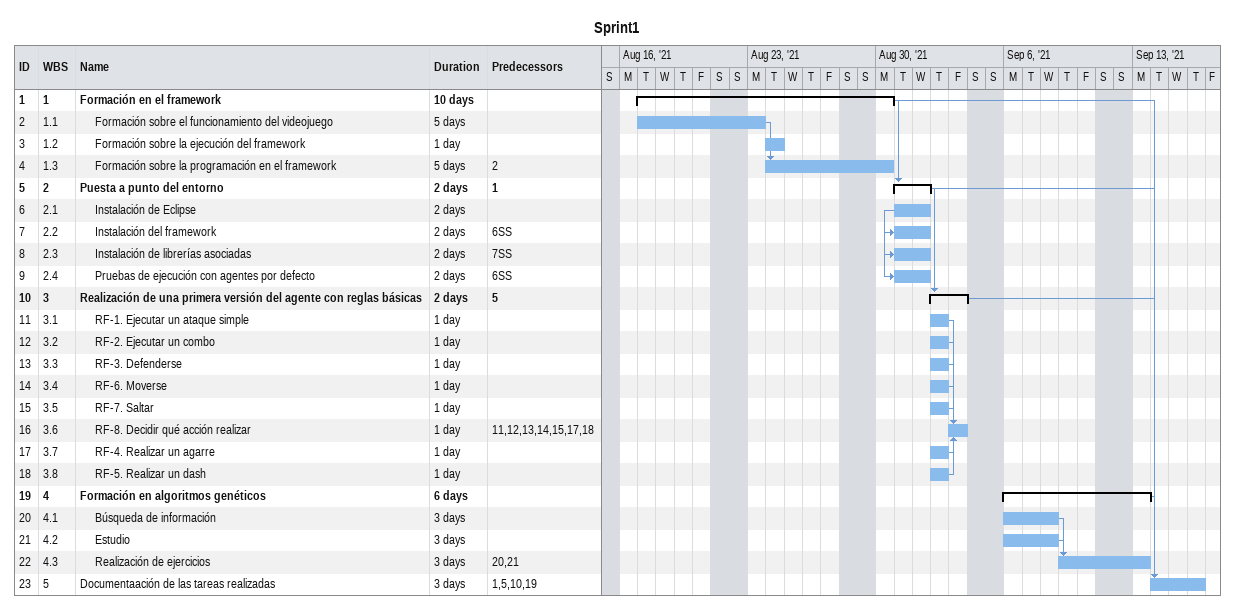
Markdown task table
Sprint1

| ID | WBS | Task | Duration | Start | Finish | Predecessors |
|---|---|---|---|---|---|---|
| 1 | 1 | **Formación en el framework** | 10d | 2021-08-17 | 2021-08-30 |  |
| 2 | 1.1 | Formación sobre el funcionamiento del videojuego | 5d | 2021-08-17 | 2021-08-23 |  |
| 3 | 1.2 | Formación sobre la ejecución del framework | 1d | 2021-08-24 | 2021-08-24 |  |
| 4 | 1.3 | Formación sobre la programación en el framework | 5d | 2021-08-24 | 2021-08-30 | 2 |
| 5 | 2 | **Puesta a punto del entorno** | 2d | 2021-08-31 | 2021-09-01 | 1 |
| 6 | 2.1 | Instalación de Eclipse | 2d | 2021-08-31 | 2021-09-01 |  |
| 7 | 2.2 | Instalación del framework | 2d | 2021-08-31 | 2021-09-01 | 6SS |
| 8 | 2.3 | Instalación de librerías asociadas | 2d | 2021-08-31 | 2021-09-01 | 7SS |
| 9 | 2.4 | Pruebas de ejecución con agentes por defecto | 2d | 2021-08-31 | 2021-09-01 | 6SS |
| 10 | 3 | **Realización de una primera versión del agente con reglas básicas** | 2d | 2021-09-02 | 2021-09-03 | 5 |
| 11 | 3.1 | RF-1. Ejecutar un ataque simple | 1d | 2021-09-02 | 2021-09-02 |  |
| 12 | 3.2 | RF-2. Ejecutar un combo | 1d | 2021-09-02 | 2021-09-02 |  |
| 13 | 3.3 | RF-3. Defenderse | 1d | 2021-09-02 | 2021-09-02 |  |
| 14 | 3.4 | RF-6. Moverse | 1d | 2021-09-02 | 2021-09-02 |  |
| 15 | 3.5 | RF-7. Saltar | 1d | 2021-09-02 | 2021-09-02 |  |
| 16 | 3.6 | RF-8. Decidir qué acción realizar | 1d | 2021-09-03 | 2021-09-03 | 11, 12, 13, 14, 15, 17, 18 |
| 17 | 3.7 | RF-4. Realizar un agarre | 1d | 2021-09-02 | 2021-09-02 |  |
| 18 | 3.8 | RF-5. Realizar un dash | 1d | 2021-09-02 | 2021-09-02 |  |
| 19 | 4 | **Formación en algoritmos genéticos** | 6d | 2021-09-06 | 2021-09-13 |  |
| 20 | 4.1 | Búsqueda de información | 3d | 2021-09-06 | 2021-09-08 |  |
| 21 | 4.2 | Estudio | 3d | 2021-09-06 | 2021-09-08 |  |
| 22 | 4.3 | Realización de ejercicios | 3d | 2021-09-09 | 2021-09-13 | 20, 21 |
| 23 | 5 | Documentaación de las tareas realizadas | 3d | 2021-09-14 | 2021-09-16 | 1, 5, 10, 19 |
